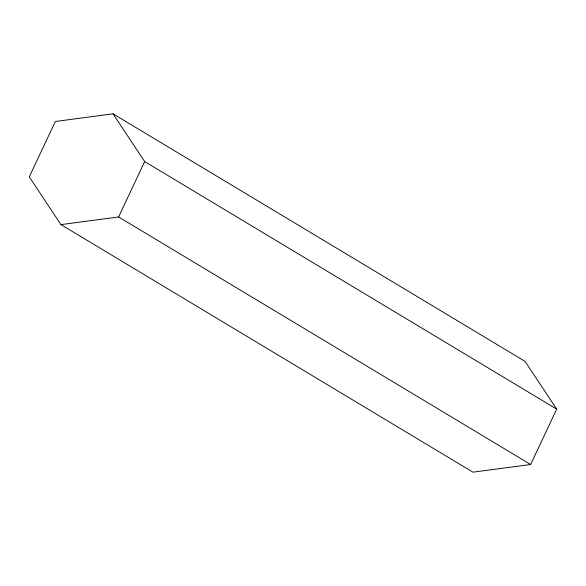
<?xml version="1.0" encoding="UTF-8"?>
<svg xmlns="http://www.w3.org/2000/svg" width="586" height="586" viewBox="0 0 586 586"><rect width="100%" height="100%" fill="white"/><g stroke="black" fill="none" stroke-linecap="round" stroke-linejoin="round"><path stroke-width="0.88" d="M60.929 224.614L118.606 216.952L144.661 161.56L113.039 113.831L55.355 121.485L29.3 176.877L60.929 224.614L472.961 472.17L530.645 464.515L556.7 409.123L525.071 361.386L113.039 113.831M144.661 161.56L556.7 409.123M118.606 216.952L530.645 464.515"/></g></svg>
